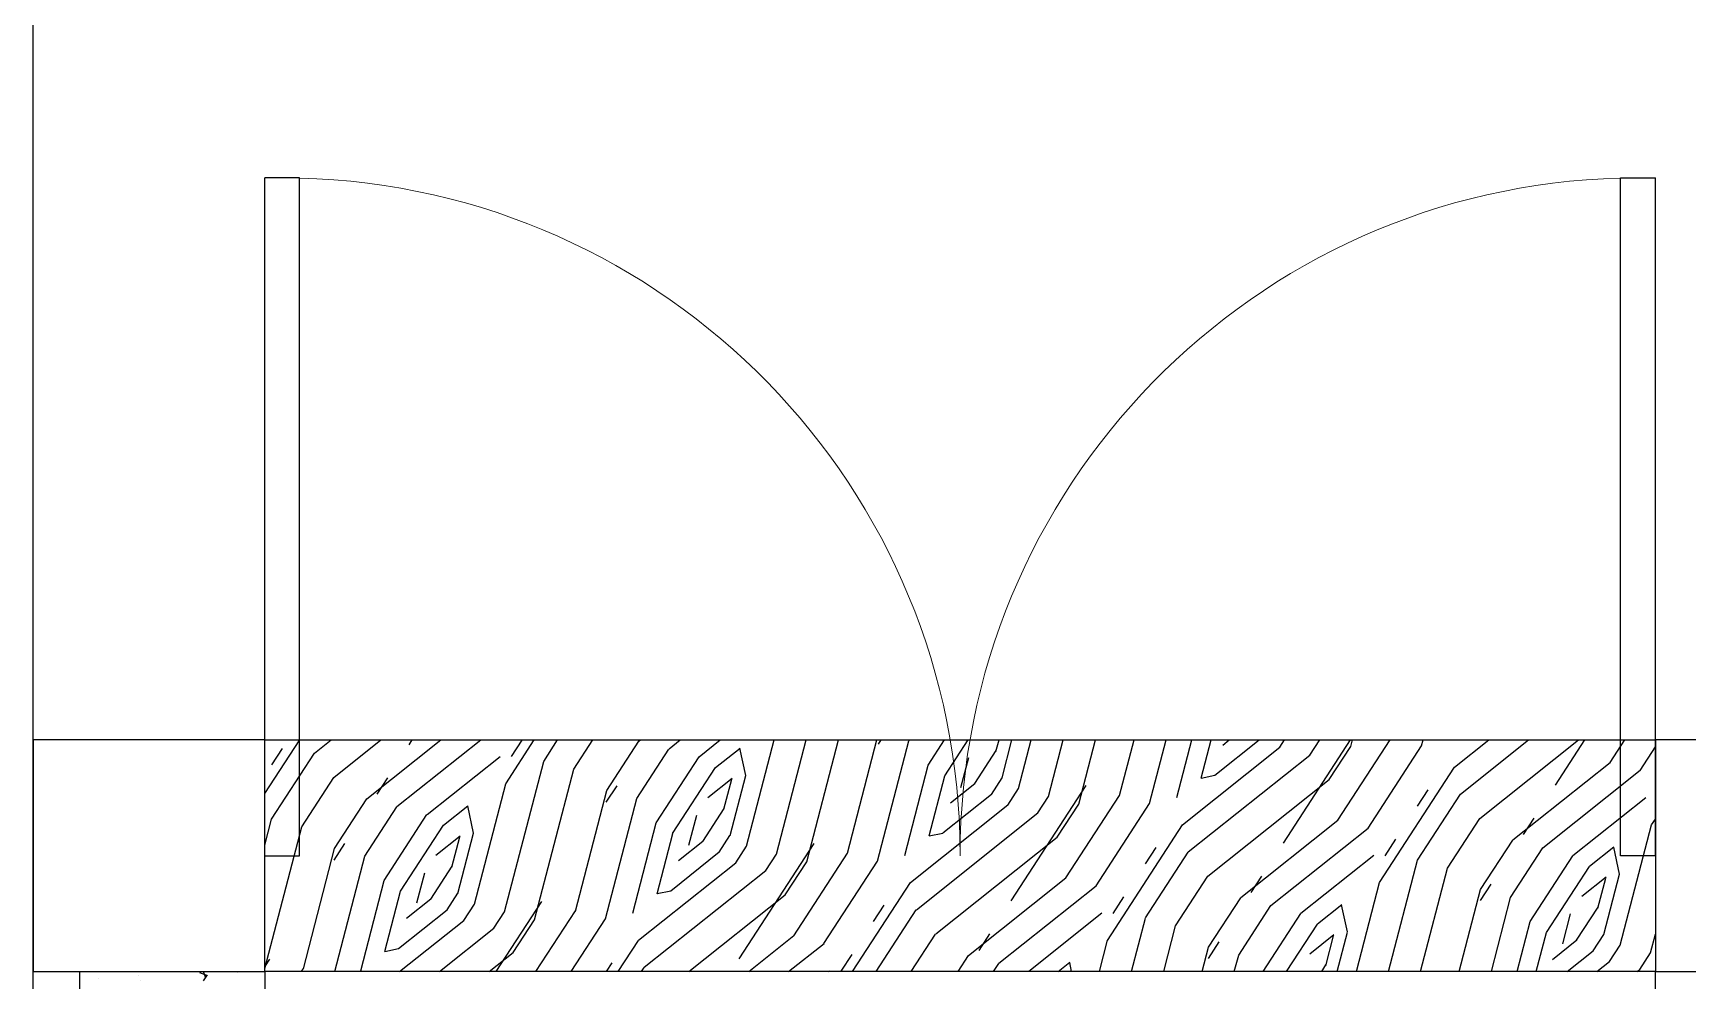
# Model space of a CAD drawing. Header units: metres. Extents: x -107920 to 223280, y -14950 to 38746.
# Drawn here: x 183680 to 185465, y 14740 to 15762 of the extents above; entities that cross this region are included whole.
import ezdxf

# ---------------------------------------------------------------- set-up
doc = ezdxf.new("R2010")
doc.units = ezdxf.units.M
for name, color, linetype in [('06A_结构柱', 4, 'Continuous'), ('07A_墙体', 4, 'Continuous'), ('WALL', 5, 'Continuous'), ('WINDOW', 4, 'Continuous'), ('ZS-挡水台', 24, 'Continuous'), ('ZX-过门石', 63, 'Continuous')]:
    doc.layers.add(name, color=color, linetype=linetype)

msp = doc.modelspace()

# ---------------------------------------------------------------- linework, layer by layer
for p, q in [((183930, 14874.6), (183930, 15605.8)), ((183967.5, 15605.8), (183930, 15605.8)), ((183967.5, 14874.6), (183967.5, 15605.8)), ((185392.5, 14874.6), (185392.5, 15605.8)), ((185392.5, 15605.8), (185430, 15605.8)), ((185430, 14874.6), (185430, 15605.8)), ((183930, 14874.6), (183967.5, 14874.6)), ((185430, 14874.6), (185392.5, 14874.6))]:
    msp.add_line(p, q)
at = {"lineweight": 13}
for centre, major_axis, start_param, end_param in [((183948.8, 14874.6), (-517.1, 517.1), 3.926991, 5.472143), ((185411.3, 14874.6), (517.1, 517.1), 0.811042, 2.356194)]:
    msp.add_ellipse(centre, major_axis=major_axis, ratio=1, start_param=start_param, end_param=end_param, dxfattribs=at)
at = {"layer": '06A_结构柱'}
for p, q in [((183930, 14999.6), (183680, 14999.6)), ((183680, 14999.6), (183680, 14749.6)), ((183930, 14749.6), (183930, 14999.6)), ((185680, 14999.6), (185430, 14999.6)), ((185430, 14999.6), (185430, 14749.6)), ((183680, 14749.6), (183930, 14749.6)), ((185430, 14749.6), (185680, 14749.6))]:
    msp.add_line(p, q, dxfattribs=at)
at = {"layer": '07A_墙体'}
for p, q in [((183930, 14999.6), (183680, 14999.6)), ((183930, 14749.6), (183930, 14999.6)), ((186280, 14999.6), (185430, 14999.6)), ((185430, 14999.6), (185430, 14749.6)), ((183680, 14749.6), (183930, 14749.6)), ((185430, 14749.6), (186380, 14749.6)), ((185430, 14749.6), (186530, 14749.6))]:
    msp.add_line(p, q, dxfattribs=at)
at = {"layer": 'WALL'}
for p, q in [((183680, 14849.6), (183680, 16399.6)), ((183680, 10449.6), (183680, 14849.6))]:
    msp.add_line(p, q, dxfattribs=at)
at = {"layer": 'WINDOW'}
for p, q in [((183730, 14749.6), (183730, 13949.6)), ((183930, 14749.6), (183930, 14149.6)), ((185430, 14149.6), (185430, 14749.6))]:
    msp.add_line(p, q, dxfattribs=at)
at = {"layer": 'ZS-挡水台', "color": 8, "linetype": 'Continuous'}
for p, q in [((183793.3, 14745.4), (183793.3, 14745.4)), ((183867.4, 14745.5), (183859.7, 14748.1)), ((183866.1, 14743.7), (183863.9, 14749.6)), ((183864, 14739.8), (183868.3, 14746.2)), ((183900.3, 14748.7), (183900.3, 14748.7)), ((183750.4, 14742), (183750.4, 14742)), ((183796.3, 14740.4), (183796.3, 14740.4))]:
    msp.add_line(p, q, dxfattribs=at)
at = {"layer": 'ZX-过门石', "color": 251, "linetype": 'Continuous'}
for p, q in [((183930, 14941.8), (183967.6, 14999.6)), ((183983.6, 14985.4), (184001.4, 14999.6)), ((184004.5, 14959.1), (184055.3, 14999.6)), ((184040, 14936), (184119.8, 14999.6)), ((184072.5, 14927.6), (184162.9, 14999.6)), ((184085.7, 14994.4), (184089, 14999.6)), ((184189.8, 14952.2), (184220.5, 14999.6)), ((184196.1, 14981.5), (184207.7, 14999.3)), ((184230.8, 14976.4), (184245.8, 14999.6)), ((184263.2, 14967.9), (184283.8, 14999.6)), ((184298.8, 14944.8), (184333.5, 14998.2)), ((184333.5, 14998.3), (184335.1, 14999.6)), ((184366, 14989.8), (184378.2, 14999.6)), ((184398.4, 14981.4), (184421.3, 14999.6)), ((184449.5, 14884.8), (184479.4, 14999.6)), ((184482, 14876.3), (184514.1, 14999.6)), ((184514.5, 14867.9), (184548.7, 14999.6)), ((184558.5, 14877.2), (184590.3, 14999.6)), ((184590.9, 14868.8), (184624.7, 14998.6)), ((184591.9, 14994.8), (184595, 14999.6)), ((184624.7, 14998.6), (184625.3, 14999.6)), ((184645.6, 14972.4), (184663.3, 14999.6)), ((184663.4, 14960.8), (184688.6, 14999.6)), ((184718.7, 14987), (184722, 14999.6)), ((184725.2, 14958.6), (184735.9, 14999.6)), ((184743, 14947), (184756.7, 14999.6)), ((184775.5, 14938.6), (184791.3, 14999.6)), ((184807.9, 14930.1), (184826, 14999.6)), ((184852, 14939.5), (184867.6, 14999.6)), ((184884.4, 14931), (184902.2, 14999.6)), ((184913.8, 14937.3), (184930, 14999.6)), ((184940, 14958.2), (184950.8, 14999.6)), ((184954.7, 14961.4), (185002.6, 14999.6)), ((184963.3, 14994), (184970.3, 14999.6)), ((185024.9, 14991.6), (185030.1, 14999.6)), ((185028.7, 14888.3), (185101, 14999.6)), ((185057.4, 14983.1), (185068.1, 14999.6)), ((185087.6, 14912.9), (185144, 14999.6)), ((185101.4, 14992.4), (185103.3, 14999.6)), ((185177.9, 14993.3), (185179.5, 14999.6)), ((185207.2, 14999.5), (185207.2, 14999.6)), ((185213.5, 14970.3), (185250.2, 14999.6)), ((185219.7, 14941), (185293.3, 14999.6)), ((185240.6, 14914.8), (185347.1, 14999.6)), ((185322.2, 14950.7), (185354, 14999.6)), ((185381.1, 14975.1), (185397, 14999.6)), ((183937.3, 14914.1), (183983.5, 14985.2)), ((183937.4, 14972.7), (183949, 14990.4)), ((184105, 14919.1), (184183.7, 14981.8)), ((184331.3, 14936.4), (184365.9, 14989.7)), ((184352.2, 14910.1), (184398.4, 14981.3)), ((184416.3, 14969.9), (184442.6, 14990.8)), ((184448.7, 14961.3), (184442.4, 14990.7)), ((184680.9, 14948.3), (184689.4, 14980.7)), ((184695.9, 14952.4), (184719, 14988)), ((184920, 14908.1), (185024.9, 14991.7)), ((184926.2, 14878.7), (185057.4, 14983.2)), ((185078.3, 14956.9), (185101.4, 14992.4)), ((185120.1, 14904.4), (185177.9, 14993.3)), ((185413.5, 14966.7), (185430, 14992)), ((184188.5, 14814), (184230.8, 14976.3)), ((184221, 14805.6), (184263.2, 14967.9)), ((184369.9, 14898.6), (184416.2, 14969.7)), ((184431.8, 14896.3), (184448.7, 14961.2)), ((184620.3, 14875), (184645.6, 14972.4)), ((184646.5, 14895.9), (184663.4, 14960.8)), ((184940, 14958.2), (184954.7, 14961.4)), ((185132.4, 14845.6), (185213.4, 14970.1)), ((185276.2, 14891.6), (185381.1, 14975.2)), ((185308.6, 14883.2), (185413.6, 14966.8)), ((183969.8, 14905.7), (184004.4, 14959)), ((184051, 14941), (184062.5, 14958.8)), ((184156.1, 14822.5), (184189.9, 14952.3)), ((184265, 14814.9), (184298.8, 14944.8)), ((184298.3, 14932.3), (184309.9, 14950.1)), ((184407.9, 14937.5), (184434.1, 14958.4)), ((184425.3, 14924.7), (184433.7, 14957.1)), ((184669.8, 14931.7), (184696, 14952.6)), ((184713.7, 14940.8), (184725.2, 14958.6)), ((184731.4, 14929.3), (184743, 14947.1)), ((184735.1, 14825.8), (184816, 14950.3)), ((184947.1, 14852.5), (185078.3, 14957)), ((185173.3, 14927.9), (185184.9, 14945.7)), ((184005.3, 14882.5), (184040, 14935.9)), ((184037.8, 14874.1), (184072.5, 14927.5)), ((184122.9, 14907.7), (184149.1, 14928.6)), ((184155.2, 14899), (184149, 14928.4)), ((184297.5, 14806.5), (184331.3, 14936.3)), ((184402.4, 14890.1), (184425.5, 14925.7)), ((184626.5, 14845.8), (184731.5, 14929.4)), ((184661.2, 14899.2), (184713.7, 14941)), ((184763.9, 14920.8), (184775.5, 14938.6)), ((184784.8, 14894.6), (184807.9, 14930.2)), ((184794.1, 14850.6), (184851.9, 14939.5)), ((184826.6, 14842.1), (184884.4, 14931.1)), ((185173.4, 14869.7), (185219.7, 14940.9)), ((185341.1, 14874.7), (185419.8, 14937.5)), ((183930, 14886), (183937.3, 14914.1)), ((183930, 14752.8), (183969.8, 14905.6)), ((184058.7, 14847.9), (184104.9, 14919)), ((184076.5, 14836.3), (184122.7, 14907.4)), ((184326.8, 14812.7), (184352.2, 14910.1)), ((184387.5, 14886), (184395.9, 14918.5)), ((184632.8, 14816.4), (184763.9, 14920.9)), ((184839, 14783.3), (184919.9, 14907.8)), ((184982.7, 14829.4), (185087.6, 14913)), ((185205.9, 14861.3), (185240.6, 14914.6)), ((185287.6, 14897.4), (185299.1, 14915.1)), ((185392.2, 14778.1), (185426, 14908)), ((185425.9, 14907.9), (185430, 14914.2)), ((184114.4, 14875.2), (184140.7, 14896.1)), ((184131.8, 14862.4), (184140.3, 14894.9)), ((184138.3, 14834), (184155.2, 14899)), ((184353.1, 14833.6), (184370, 14898.5)), ((184376.3, 14869.4), (184402.6, 14890.3)), ((184420.2, 14878.6), (184431.7, 14896.4)), ((184441.5, 14763.4), (184522.4, 14887.9)), ((184646.5, 14896), (184661.2, 14899.1)), ((184653.7, 14790.2), (184784.8, 14894.7)), ((185015.2, 14820.9), (185120.1, 14904.5)), ((185138.6, 14874.6), (185150.2, 14892.3)), ((185241.5, 14838.2), (185276.1, 14891.5)), ((183971.6, 14752.7), (184005.3, 14882.5)), ((184004.7, 14869.9), (184016.3, 14887.7)), ((184005.4, 14749.6), (184037.8, 14874.1)), ((184367.8, 14836.9), (184420.2, 14878.7)), ((184438, 14867), (184449.5, 14884.8)), ((184470.4, 14858.6), (184482, 14876.3)), ((184500.7, 14788.3), (184558.5, 14877.2)), ((184879.9, 14865.7), (184891.4, 14883.5)), ((184880, 14807.5), (184926.2, 14878.6)), ((185047.6, 14812.5), (185126.3, 14875.2)), ((185273.9, 14829.7), (185308.6, 14883.1)), ((185294.8, 14803.5), (185341.1, 14874.6)), ((185359, 14863.3), (185385.2, 14884.2)), ((185391.3, 14854.7), (185385.1, 14884)), ((184094, 14823.7), (184102.5, 14856.2)), ((184108.9, 14827.9), (184132.1, 14863.4)), ((184333.1, 14783.5), (184438, 14867.1)), ((184339.3, 14754.2), (184470.5, 14858.7)), ((184491.3, 14832.3), (184514.5, 14867.9)), ((184533.1, 14779.9), (184590.9, 14868.8)), ((184912.4, 14799), (184947.1, 14852.4)), ((184994, 14834.9), (185005.5, 14852.7)), ((185142.2, 14749.6), (185173.4, 14869.7)), ((185176.8, 14749.6), (185205.9, 14861.3)), ((185312.6, 14791.9), (185358.8, 14863.1)), ((185374.4, 14789.7), (185391.3, 14854.6)), ((184033.4, 14750.4), (184058.7, 14847.8)), ((184059.6, 14771.3), (184076.5, 14836.3)), ((184353.1, 14833.7), (184367.8, 14836.8)), ((184564.1, 14749.6), (184626.4, 14845.6)), ((184689.2, 14767.1), (184794.2, 14850.7)), ((184721.7, 14758.6), (184826.6, 14842.3)), ((185107.5, 14749.6), (185132.5, 14845.7)), ((185218.4, 14749.6), (185241.5, 14838.1)), ((185241.3, 14826.2), (185252.9, 14844)), ((185350.6, 14830.8), (185376.8, 14851.7)), ((185367.9, 14818), (185376.4, 14850.5)), ((184074.3, 14774.6), (184126.8, 14816.4)), ((184082.9, 14807.2), (184109.1, 14828.1)), ((184126.7, 14816.3), (184138.3, 14834.1)), ((184144.5, 14804.7), (184156.1, 14822.5)), ((184179.6, 14749.6), (184228.8, 14825.4)), ((184387.4, 14749.6), (184491.4, 14832.4)), ((184586.5, 14803.6), (184598, 14821.3)), ((184845.2, 14812.4), (184856.8, 14830.2)), ((184948, 14775.9), (184982.7, 14829.3)), ((184980.5, 14767.4), (185015.1, 14820.8)), ((185065.6, 14801), (185091.8, 14821.9)), ((185097.9, 14792.4), (185091.6, 14821.8)), ((185253.1, 14749.6), (185273.9, 14829.7)), ((185345.1, 14783.5), (185368.2, 14819.1)), ((184075.2, 14749.6), (184144.5, 14804.8)), ((184177, 14796.3), (184188.5, 14814.1)), ((184197.9, 14770.1), (184221, 14805.6)), ((184222.5, 14749.6), (184265, 14815)), ((184260.5, 14749.6), (184297.5, 14806.5)), ((184589.4, 14749.6), (184632.7, 14816.3)), ((184754.2, 14750.2), (184832.9, 14812.9)), ((184864.9, 14749.6), (184880, 14807.4)), ((184899.6, 14749.6), (184912.4, 14799)), ((185006.8, 14749.6), (185047.6, 14812.4)), ((185032.1, 14749.6), (185065.4, 14800.8)), ((185280.8, 14749.6), (185294.8, 14803.5)), ((185330.2, 14779.4), (185338.6, 14811.8)), ((184118.3, 14749.6), (184177, 14796.4)), ((184311.1, 14749.6), (184333, 14783.3)), ((184452, 14749.6), (184500.7, 14788.4)), ((184627.3, 14749.6), (184653.6, 14790.1)), ((184700.4, 14772.5), (184712, 14790.2)), ((184830.3, 14749.6), (184839.1, 14783.4)), ((184947.8, 14763.8), (184959.3, 14781.6)), ((185057.1, 14768.6), (185083.3, 14789.5)), ((185074.5, 14755.8), (185082.9, 14788.2)), ((185086.7, 14749.6), (185097.9, 14792.3)), ((185301.6, 14749.6), (185312.6, 14791.9)), ((185319, 14762.8), (185345.2, 14783.7)), ((185362.9, 14771.9), (185374.4, 14789.7)), ((185424.7, 14769.7), (185430, 14790.1)), ((183930, 14754.9), (183935.3, 14763)), ((184059.6, 14771.4), (184074.3, 14774.5)), ((184172.1, 14749.6), (184197.9, 14770.2)), ((184495, 14749.6), (184533.2, 14780)), ((184551.8, 14750.2), (184563.4, 14768)), ((184677.9, 14749.6), (184689.2, 14767)), ((184941.2, 14749.6), (184948, 14775.9)), ((184975.8, 14749.6), (184980.5, 14767.4)), ((185334.7, 14749.6), (185362.9, 14772)), ((185380.6, 14760.4), (185392.2, 14778.1)), ((185413.1, 14751.9), (185424.7, 14769.7)), ((183969.5, 14749.6), (183971.5, 14752.7)), ((184298.4, 14749.6), (184304.6, 14759.2)), ((184336.4, 14749.6), (184339.3, 14754.1)), ((184538.1, 14749.6), (184539.4, 14750.6)), ((184715.9, 14749.6), (184721.7, 14758.5)), ((184753.8, 14749.6), (184754.1, 14750.1)), ((184785.7, 14749.6), (184798.3, 14759.6)), ((184800.3, 14749.6), (184798.2, 14759.5)), ((185070.1, 14749.6), (185074.7, 14756.8)), ((185367, 14749.6), (185380.7, 14760.5)), ((185410.1, 14749.6), (185413.1, 14752))]:
    msp.add_line(p, q, dxfattribs=at)
at = {"layer": 'ZX-过门石', "color": 251}
for p, q in [((183930, 14999.6), (185430, 14999.6)), ((183930, 14749.6), (183930, 14999.6)), ((185430, 14999.6), (185430, 14749.6)), ((185430, 14749.6), (183930, 14749.6))]:
    msp.add_line(p, q, dxfattribs=at)

doc.saveas('drawing.dxf')
